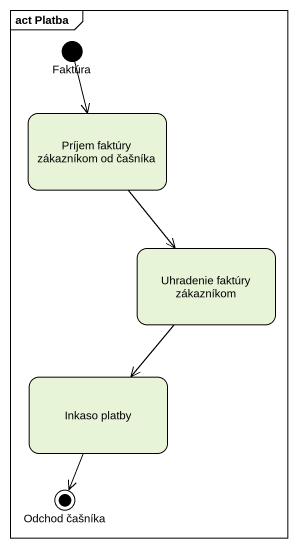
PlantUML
@startuml
mainframe act Platba
hide empty description
state Faktúra <<start>>
state "Príjem faktúry zákazníkom od čašníka" as Príjem_faktúry_zákazníkom
state "Uhradenie faktúry zákazníkom" as Uhradenie_faktúry_zákazníkom
state "Inkaso platby" as Inkaso_platby
state "Odchod čašníka" as Odchod_čašníka <<end>>
Faktúra --> Príjem_faktúry_zákazníkom
Príjem_faktúry_zákazníkom --> Uhradenie_faktúry_zákazníkom
Uhradenie_faktúry_zákazníkom --> Inkaso_platby
Inkaso_platby --> Odchod_čašníka
@enduml
